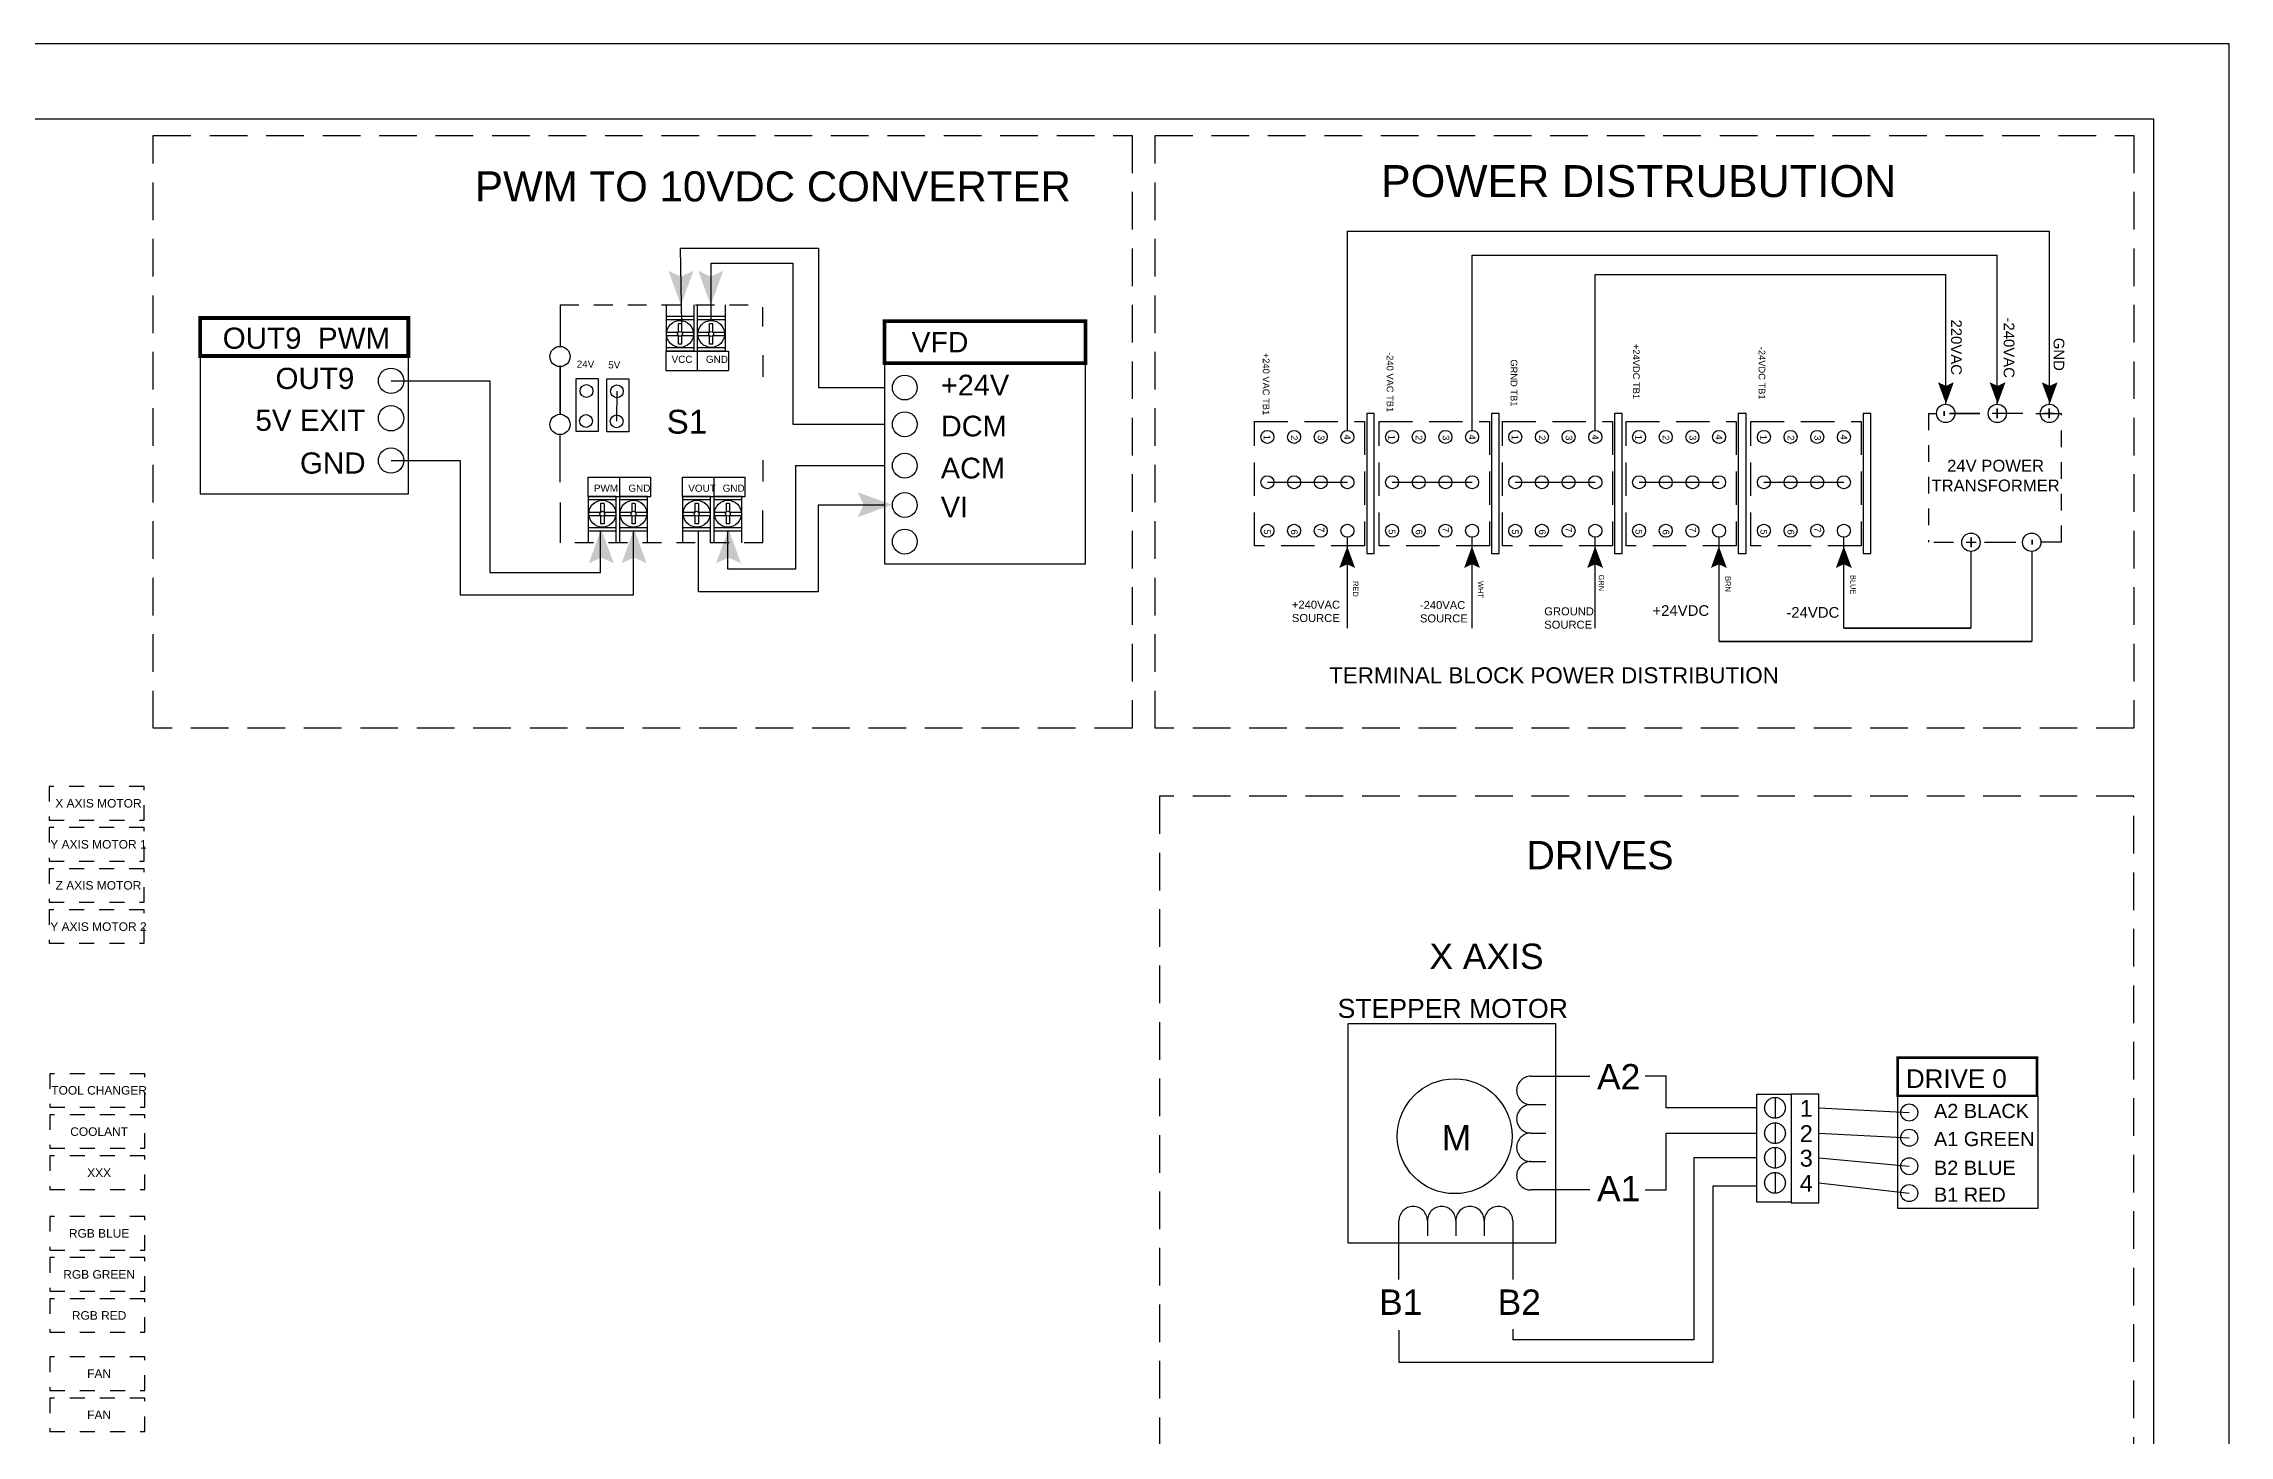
# Model space of a CAD drawing. Header units: inches. Extents: x 0 to 34.5, y 0 to 23.
# Drawn here: x 19.98 to 34.5, y 13.75 to 23 of the extents above; entities that cross this region are included whole.
import ezdxf
from ezdxf.enums import TextEntityAlignment as Align

# ---------------------------------------------------------------- set-up
doc = ezdxf.new("R2010")
doc.units = ezdxf.units.IN
doc.header["$MEASUREMENT"] = 0
for name, pattern in [('ACAD_ISO03W100', [30, 12, -18]), ('DASHED2', [0.375, 0.25, -0.125]), ('DOTS', [0.1, 0.05, -0.05]), ('HIDDEN', [0.375, 0.25, -0.125]), ('HIDDEN2', [0.1875, 0.125, -0.0625])]:
    doc.linetypes.add(name, pattern=pattern)
for name, color, linetype in [('BDYFRM', 7, 'Continuous'), ('TEMPLATE', 5, 'Continuous'), ('Title Block', 7, 'Continuous')]:
    doc.layers.add(name, color=color, linetype=linetype)
doc.styles.add('ISO Proportional', font='isocp.shx')
doc.styles.get("Standard").update_dxf_attribs({"font": 'Arial.ttf'})

# ---------------------------------------------------------------- blocks, each defined once
blk = doc.blocks.new('DUET 3')
at = {"linetype": 'DOTS'}
for points in [[(6.068, 3.896), (6.504, 3.896), (6.504, 4.05), (6.068, 4.05)], [(6.068, 3.708), (6.504, 3.708), (6.504, 3.862), (6.068, 3.862)], [(6.068, 3.52), (6.504, 3.52), (6.504, 3.673), (6.068, 3.673)], [(6.068, 3.332), (6.504, 3.332), (6.504, 3.485), (6.068, 3.485)], [(6.071, 2.581), (6.507, 2.581), (6.507, 2.734), (6.071, 2.734)], [(6.071, 2.393), (6.507, 2.393), (6.507, 2.546), (6.071, 2.546)], [(6.071, 2.204), (6.507, 2.204), (6.507, 2.358), (6.071, 2.358)], [(6.071, 1.926), (6.507, 1.926), (6.507, 2.08), (6.071, 2.08)], [(6.071, 1.738), (6.507, 1.738), (6.507, 1.892), (6.071, 1.892)], [(6.071, 1.55), (6.507, 1.55), (6.507, 1.703), (6.071, 1.703)], [(6.071, 1.284), (6.507, 1.284), (6.507, 1.437), (6.071, 1.437)], [(6.071, 1.096), (6.507, 1.096), (6.507, 1.249), (6.071, 1.249)]]:
    blk.add_lwpolyline(points, close=True, dxfattribs=at)
at = {"layer": 'BDYFRM', "color": 7, "linetype": 'DOTS', "width": 0.57345, "attachment_point": 5}
for s, insert, char_height in [('X AXIS MOTOR', (6.294, 3.973), 0.03921), ('Y AXIS MOTOR 1', (6.294, 3.785), 0.03921), ('Z AXIS MOTOR', (6.294, 3.597), 0.03921), ('Y AXIS MOTOR 2', (6.294, 3.408), 0.03921), ('TOOL CHANGER', (6.297, 2.658), 0.03921), ('COOLANT', (6.297, 2.469), 0.0392), ('XXX', (6.297, 2.281), 0.0392), ('RGB BLUE', (6.297, 2.003), 0.0392), ('RGB GREEN', (6.297, 1.815), 0.0392), ('RGB RED', (6.297, 1.627), 0.0392), ('FAN', (6.297, 1.361), 0.0392), ('FAN', (6.297, 1.172), 0.0392)]:
    blk.add_mtext(s, dxfattribs=dict(at, insert=insert, char_height=char_height))
blk = doc.blocks.new('tERMINAL BLOCKS')
h = blk.add_hatch(color=256)
h.dxf.hatch_style = 1
h.paths.add_polyline_path([(5.335, 2.17), (5.394, 2.333), (5.335, 2.305), (5.275, 2.333)])
h = blk.add_hatch(color=256)
h.dxf.hatch_style = 1
h.paths.add_polyline_path([(5.722, 2.17), (5.781, 2.333), (5.722, 2.305), (5.662, 2.333)])
h = blk.add_hatch(color=256)
h.dxf.hatch_style = 1
h.paths.add_polyline_path([(6.113, 2.17), (6.172, 2.333), (6.113, 2.305), (6.053, 2.333)])
h = blk.add_hatch(color=256)
h.dxf.hatch_style = 1
h.paths.add_polyline_path([(0.846, 1.103), (0.786, 0.94), (0.846, 0.968), (0.905, 0.94)])
h = blk.add_hatch(color=256)
h.dxf.hatch_style = 1
h.paths.add_polyline_path([(1.781, 1.103), (1.722, 0.94), (1.781, 0.968), (1.841, 0.94)])
h = blk.add_hatch(color=256)
h.dxf.hatch_style = 1
h.paths.add_polyline_path([(2.705, 1.103), (2.645, 0.94), (2.705, 0.968), (2.764, 0.94)])
h = blk.add_hatch(color=256)
h.dxf.hatch_style = 1
h.paths.add_polyline_path([(3.632, 1.103), (3.573, 0.94), (3.632, 0.968), (3.692, 0.94)])
h = blk.add_hatch(color=256)
h.dxf.hatch_style = 1
h.paths.add_polyline_path([(4.569, 1.103), (4.509, 0.94), (4.569, 0.968), (4.629, 0.94)])
at = {"linetype": 'Continuous', "ltscale": 0.079}
for p, q in [((0.847, 1.972), (0.847, 3.464)), ((0.847, 3.464), (6.111, 3.464)), ((1.782, 1.972), (1.782, 3.286)), ((1.782, 3.286), (5.72, 3.286)), ((2.706, 1.972), (2.706, 3.14)), ((2.706, 3.14), (5.333, 3.14)), ((5.978, 0.39), (3.634, 0.39)), ((3.634, 0.39), (5.978, 0.39)), ((5.522, 0.489), (4.57, 0.489)), ((4.57, 0.489), (5.522, 0.489))]:
    blk.add_line(p, q, dxfattribs=at)
for p, q in [((0.247, 1.583), (0.447, 1.583)), ((0.447, 1.583), (0.647, 1.583)), ((0.647, 1.583), (0.847, 1.583)), ((1.182, 1.583), (1.382, 1.583)), ((1.382, 1.583), (1.582, 1.583)), ((1.582, 1.583), (1.782, 1.583)), ((2.106, 1.583), (2.306, 1.583)), ((2.306, 1.583), (2.506, 1.583)), ((2.506, 1.583), (2.706, 1.583)), ((3.034, 1.583), (3.234, 1.583)), ((3.234, 1.583), (3.434, 1.583)), ((3.434, 1.583), (3.634, 1.583)), ((3.97, 1.583), (4.17, 1.583)), ((4.17, 1.583), (4.37, 1.583)), ((4.37, 1.583), (4.57, 1.583)), ((0.847, 0.489), (0.847, 1.17)), ((1.782, 0.489), (1.782, 1.17)), ((2.706, 0.489), (2.706, 1.17)), ((3.634, 0.39), (3.634, 1.17)), ((4.57, 0.489), (4.57, 1.17)), ((5.245, 1.133), (5.391, 1.133)), ((6.2, 1.133), (6.046, 1.133))]:
    blk.add_line(p, q)
at = {"linetype": 'HIDDEN'}
for points in [[(0.976, 2.039), (0.976, 1.105), (0.15, 1.105), (0.15, 2.039)], [(1.912, 2.039), (1.912, 1.105), (1.086, 1.105), (1.086, 2.039)], [(2.835, 2.039), (2.835, 1.105), (2.009, 1.105), (2.009, 2.039)], [(3.763, 2.039), (3.763, 1.105), (2.937, 1.105), (2.937, 2.039)], [(4.699, 2.039), (4.699, 1.105), (3.873, 1.105), (3.873, 2.039)]]:
    blk.add_lwpolyline(points, close=True, dxfattribs=at)
for points in [[(0.992, 2.098), (0.992, 1.049), (1.049, 1.049), (1.049, 2.098)], [(1.927, 2.098), (1.927, 1.049), (1.984, 1.049), (1.984, 2.098)], [(2.85, 2.098), (2.85, 1.049), (2.908, 1.049), (2.908, 2.098)], [(3.778, 2.098), (3.778, 1.049), (3.836, 1.049), (3.836, 2.098)], [(4.715, 2.098), (4.715, 1.049), (4.772, 1.049), (4.772, 2.098)]]:
    blk.add_lwpolyline(points, close=True)
at = {"color": 7}
for centre in [(5.333, 2.099), (5.72, 2.099), (6.111, 2.099), (5.522, 1.133), (5.978, 1.133)]:
    blk.add_circle(centre, 0.0687, dxfattribs=at)
for centre in [(0.247, 1.923), (0.447, 1.923), (0.647, 1.923), (0.847, 1.923), (1.182, 1.923), (1.382, 1.923), (1.582, 1.923), (1.782, 1.923), (2.106, 1.923), (2.306, 1.923), (2.506, 1.923), (2.706, 1.923), (3.034, 1.923), (3.234, 1.923), (3.434, 1.923), (3.634, 1.923), (3.97, 1.923), (4.17, 1.923), (4.37, 1.923), (4.57, 1.923), (0.247, 1.583), (0.447, 1.583), (0.647, 1.583), (0.847, 1.583), (1.182, 1.583), (1.382, 1.583), (1.582, 1.583), (1.782, 1.583), (2.106, 1.583), (2.306, 1.583), (2.506, 1.583), (2.706, 1.583), (3.034, 1.583), (3.234, 1.583), (3.434, 1.583), (3.634, 1.583), (3.97, 1.583), (4.17, 1.583), (4.37, 1.583), (4.57, 1.583), (0.247, 1.219), (0.447, 1.219), (0.647, 1.219), (0.847, 1.219), (1.182, 1.219), (1.382, 1.219), (1.582, 1.219), (1.782, 1.219), (2.106, 1.219), (2.306, 1.219), (2.506, 1.219), (2.706, 1.219), (3.034, 1.219), (3.234, 1.219), (3.434, 1.219), (3.634, 1.219), (3.97, 1.219), (4.17, 1.219), (4.37, 1.219), (4.57, 1.219)]:
    blk.add_circle(centre, 0.0489)
at = {"layer": 'BDYFRM', "color": 7, "linetype": 'Continuous'}
for p, q in [((6.111, 2.168), (6.111, 3.464)), ((5.72, 2.168), (5.72, 3.286)), ((5.333, 2.168), (5.333, 3.14)), ((5.588, 2.099), (5.361, 2.099)), ((5.522, 1.064), (5.522, 0.489)), ((5.625, 1.133), (5.859, 1.133)), ((5.978, 1.064), (5.978, 0.39))]:
    blk.add_line(p, q, dxfattribs=at)
at = {"layer": 'BDYFRM', "color": 7, "linetype": 'HIDDEN2'}
for points in [[(5.205, 2.099), (5.205, 1.133)], [(6.2, 1.133), (6.2, 2.099)]]:
    blk.add_lwpolyline(points, dxfattribs=at)
at = {"layer": 'BDYFRM', "color": 7, "linetype": 'Continuous'}
for points in [[(5.205, 2.099), (5.265, 2.099)], [(5.588, 2.099), (5.361, 2.099)], [(5.361, 2.099), (5.588, 2.099)], [(5.912, 2.099), (5.685, 2.099)], [(6.008, 2.099), (6.2, 2.099)]]:
    blk.add_lwpolyline(points, dxfattribs=at)
at = {"char_height": 0.08, "attachment_point": 1, "rotation": 270}
for s, insert in [('220VAC', (5.453, 2.803)), ('-240VAC', (5.848, 2.818)), ('GND', (6.222, 2.666))]:
    blk.add_mtext_dynamic_manual_height_columns(s, width=0.92275, gutter_width=0.71, heights=[0], dxfattribs=dict(at, insert=insert))
for s, width, gutter_width, heights, insert, char_height, attachment_point in [('+24VDC ', 0.92275, 0.71, [0], (3.134, 0.661), 0.08, 1), ('-24VDC ', 0.92275, 0.71, [0], (4.138, 0.647), 0.08, 1), ('\\pxqc;TERMINAL BLOCK POWER DISTRIBUTION', 4.73553, 2.649, [0.169], (4.764, 0.074), 0.12, 9)]:
    blk.add_mtext_dynamic_manual_height_columns(s, width=width, gutter_width=gutter_width, heights=heights, dxfattribs=dict(insert=insert, char_height=char_height, attachment_point=attachment_point))
at = {"layer": 'BDYFRM', "color": 7, "linetype": 'Continuous'}
for s, insert, char_height, width, attachment_point, rotation in [('\\pxql;+240 VAC TB1', (0.263, 2.061), 0.05, 0.49241, 3, 270), ('\\pxql;-240 VAC TB1', (1.192, 2.066), 0.05, 0.49241, 3, 270), ('\\pxql;GRND TB1', (2.121, 2.093), 0.05, 0.4111, 3, 270), ('\\pxql;+24VDC TB1', (3.038, 2.039), 0.05, 0.5805, 3, 270), ('\\pxql;-24VDC TB1', (3.98, 2.018), 0.05, 0.5805, 3, 270), ('+', (5.72, 2.099), 0.11, 1.60669, 5, 270), ('+', (6.111, 2.099), 0.11, 1.60669, 5, 270), ('-', (5.333, 2.099), 0.11, 1.60669, 5, 270), ('\\pxql;1', (0.269, 1.917), 0.05, 0.0214, 3, 270), ('\\pxql;2', (0.474, 1.914), 0.05, 0.0214, 3, 270), ('\\pxql;3', (0.675, 1.914), 0.05, 0.0214, 3, 270), ('\\pxql;4', (0.872, 1.919), 0.05, 0.0214, 3, 270), ('\\pxql;1', (1.204, 1.917), 0.05, 0.0214, 3, 270), ('\\pxql;2', (1.409, 1.914), 0.05, 0.0214, 3, 270), ('\\pxql;3', (1.611, 1.914), 0.05, 0.0214, 3, 270), ('\\pxql;4', (1.808, 1.919), 0.05, 0.0214, 3, 270), ('\\pxql;1', (2.128, 1.917), 0.05, 0.0214, 3, 270), ('\\pxql;2', (2.333, 1.914), 0.05, 0.0214, 3, 270), ('\\pxql;3', (2.534, 1.914), 0.05, 0.0214, 3, 270), ('\\pxql;4', (2.731, 1.919), 0.05, 0.0214, 3, 270), ('\\pxql;1', (3.055, 1.917), 0.05, 0.0214, 3, 270), ('\\pxql;2', (3.261, 1.914), 0.05, 0.0214, 3, 270), ('\\pxql;3', (3.462, 1.914), 0.05, 0.0214, 3, 270), ('\\pxql;4', (3.659, 1.919), 0.05, 0.0214, 3, 270), ('\\pxql;1', (3.992, 1.917), 0.05, 0.0214, 3, 270), ('\\pxql;2', (4.197, 1.914), 0.05, 0.0214, 3, 270), ('\\pxql;3', (4.398, 1.914), 0.05, 0.0214, 3, 270), ('\\pxql;4', (4.595, 1.919), 0.05, 0.0214, 3, 270), ('\\pxql;5', (0.271, 1.209), 0.05, 0.0214, 3, 270), ('\\pxql;6', (0.474, 1.207), 0.05, 0.0214, 3, 270), ('7', (0.673, 1.207), 0.05, 0.0214, 3, 270), ('\\pxql;5', (1.206, 1.209), 0.05, 0.0214, 3, 270), ('\\pxql;6', (1.409, 1.207), 0.05, 0.0214, 3, 270), ('7', (1.609, 1.207), 0.05, 0.0214, 3, 270), ('\\pxql;5', (2.13, 1.209), 0.05, 0.0214, 3, 270), ('\\pxql;6', (2.333, 1.207), 0.05, 0.0214, 3, 270), ('7', (2.532, 1.207), 0.05, 0.0214, 3, 270), ('\\pxql;5', (3.057, 1.209), 0.05, 0.0214, 3, 270), ('\\pxql;6', (3.261, 1.207), 0.05, 0.0214, 3, 270), ('7', (3.46, 1.207), 0.05, 0.0214, 3, 270), ('\\pxql;5', (3.994, 1.209), 0.05, 0.0214, 3, 270), ('\\pxql;6', (4.197, 1.207), 0.05, 0.0214, 3, 270), ('7', (4.396, 1.207), 0.05, 0.0214, 3, 270), ('+', (5.522, 1.133), 0.11, 1.60669, 5, 90), ('-', (5.968, 1.134), 0.11, 1.60669, 5, 90), ('RED', (0.929, 0.842), 0.04, 0.405, 1, 270), ('WHT', (1.866, 0.842), 0.04, 0.405, 1, 270), ('GRN', (2.772, 0.891), 0.04, 0.405, 1, 270), ('BRN', (3.721, 0.879), 0.04, 0.405, 1, 270), ('BLUE', (4.659, 0.888), 0.04, 0.405, 1, 270)]:
    blk.add_mtext(s, dxfattribs=dict(at, insert=insert, char_height=char_height, width=width, attachment_point=attachment_point, rotation=rotation))
for s, insert, char_height, width, attachment_point in [('24V POWER \\PTRANSFORMER', (5.707, 1.632), 0.08915, 1.30383, 5), ('+240VAC SOURCE', (0.431, 0.695), 0.05999, 0.44112, 1), ('-240VAC SOURCE', (1.391, 0.692), 0.05999, 0.51142, 1), ('GROUND SOURCE', (2.323, 0.645), 0.05999, 0.57341, 1)]:
    blk.add_mtext(s, dxfattribs=dict(at, insert=insert, char_height=char_height, width=width, attachment_point=attachment_point))
blk = doc.blocks.new('STEPPER MOTOR')
at = {"linetype": 'ACAD_ISO03W100'}
for p, q in [((2.11, 2.763), (2.575, 2.763)), ((2.11, 2.763), (2.229, 2.763)), ((3.178, 2.763), (3.011, 2.763)), ((3.178, 2.513), (3.178, 2.763)), ((4.036, 2.594), (4.036, 2.431)), ((2.11, 2.538), (2.229, 2.538)), ((3.892, 2.513), (3.178, 2.513)), ((2.11, 2.314), (2.229, 2.314)), ((3.178, 1.865), (3.178, 2.313)), ((3.178, 2.313), (3.892, 2.313)), ((4.036, 2.395), (4.036, 2.232)), ((2.11, 2.089), (2.229, 2.089)), ((3.892, 2.119), (3.395, 2.119)), ((3.395, 2.119), (3.395, 0.682)), ((4.036, 2.201), (4.036, 2.037)), ((4.366, 2.218), (4.366, 2.218)), ((3.547, 0.508), (3.547, 1.898)), ((3.547, 1.898), (3.892, 1.898)), ((4.036, 2.003), (4.036, 1.84)), ((2.575, 1.865), (2.11, 1.865)), ((3.011, 1.865), (3.178, 1.865)), ((1.069, 1.159), (1.069, 1.623)), ((1.294, 1.623), (1.294, 1.504)), ((1.518, 1.623), (1.518, 1.504)), ((1.743, 1.623), (1.743, 1.504)), ((1.967, 1.623), (1.967, 1.159)), ((1.967, 1.623), (1.967, 1.504)), ((1.069, 0.76), (1.069, 0.508)), ((1.967, 0.768), (1.967, 0.682)), ((3.395, 0.682), (1.967, 0.682)), ((1.069, 0.508), (3.547, 0.508))]:
    blk.add_line(p, q, dxfattribs=at)
at = {"linetype": 'Continuous'}
for p, q in [((4.381, 2.513), (5.095, 2.476)), ((4.381, 2.313), (5.095, 2.277)), ((4.381, 2.119), (5.095, 2.052)), ((4.381, 1.921), (5.095, 1.84))]:
    blk.add_line(p, q, dxfattribs=at)
at = {"linetype": 'ACAD_ISO03W100'}
for points in [[(0.667, 1.447), (2.307, 1.447), (2.307, 3.175), (0.667, 3.175)], [(3.892, 2.62), (4.163, 2.62), (4.163, 1.768), (3.892, 1.768)], [(4.163, 1.764), (4.381, 1.764), (4.381, 2.62), (4.163, 2.62)]]:
    blk.add_lwpolyline(points, close=True, dxfattribs=at)
at = {"linetype": 'Continuous', "const_width": 0.0202}
blk.add_lwpolyline([(5.004, 2.607), (6.103, 2.607), (6.103, 2.909), (5.004, 2.909)], close=True, dxfattribs=at)
blk.add_lwpolyline([(5.004, 2.607), (6.108, 2.607), (6.108, 1.719), (5.004, 1.719)], close=True)
at = {"linetype": 'ACAD_ISO03W100'}
for centre, radius in [((1.509, 2.289), 0.453), ((4.036, 2.513), 0.0817), ((4.036, 2.313), 0.0817), ((4.036, 2.119), 0.0817), ((4.036, 1.921), 0.0817)]:
    blk.add_circle(centre, radius, dxfattribs=at)
for centre in [(5.095, 2.476), (5.095, 2.277), (5.095, 2.052), (5.095, 1.84)]:
    blk.add_circle(centre, 0.0672)
for centre, start, end in [((2.11, 2.65), 90, 270), ((2.11, 2.426), 90, 270), ((2.11, 2.201), 90, 270), ((2.11, 1.977), 90, 270), ((1.182, 1.623), 0, 180), ((1.406, 1.623), 0, 180), ((1.63, 1.623), 0, 180), ((1.855, 1.623), 0, 180)]:
    blk.add_arc(centre, 0.112, start, end, dxfattribs=at)
at = {"linetype": 'ACAD_ISO03W100', "attachment_point": 1}
for s, width, heights, insert, char_height in [('STEPPER MOTOR', 1.93039, [0.169], (0.586, 3.372), 0.15), ('A2', 0.54653, [0], (2.632, 2.858), 0.2), ('1', 0.20077, [7.216449660063518e-16], (4.231, 2.575), 0.133), ('M', 0.22718, [0], (1.407, 2.377), 0.2), ('2', 0.20077, [7.216449660063518e-16], (4.231, 2.376), 0.133), ('3', 0.20077, [7.216449660063518e-16], (4.231, 2.182), 0.133), ('A1', 0.54653, [0], (2.632, 1.976), 0.2), ('4', 0.20077, [7.216449660063518e-16], (4.231, 1.984), 0.133), ('B1', 0.54653, [0], (0.913, 1.08), 0.2), ('B2', 0.54653, [0], (1.848, 1.08), 0.2)]:
    blk.add_mtext_dynamic_manual_height_columns(s, width=width, gutter_width=1, heights=heights, dxfattribs=dict(at, insert=insert, char_height=char_height))
at = {"char_height": 0.1122, "attachment_point": 1}
for s, insert, width in [('A2 BLACK', (5.29, 2.544), 0.81189), ('A1 GREEN', (5.29, 2.323), 1.01296)]:
    blk.add_mtext(s, dxfattribs=dict(at, insert=insert, width=width))
for s, insert in [('B2 BLUE', (5.29, 2.096)), ('B1 RED ', (5.29, 1.884))]:
    blk.add_mtext(s, dxfattribs=dict(at, insert=insert))
at = {"linetype": 'ACAD_ISO03W100', "flags": 8}
blk.add_attdef('AX', (1.31, 3.608), '', height=0.2, dxfattribs=at)
at = {"linetype": 'Continuous'}
blk.add_attdef('DRIVE', (5.068, 2.67), '', height=0.146, dxfattribs=at)
blk = doc.blocks.new('PWM TO ANALOGE')
h = blk.add_hatch(color=256)
h.dxf.hatch_style = 1
h.paths.add_polyline_path([(4.083, 2.834), (4, 3.061), (4.083, 3.023), (4.166, 3.061)])
h = blk.add_hatch(color=256)
h.dxf.hatch_style = 1
h.paths.add_polyline_path([(4.281, 2.834), (4.198, 3.061), (4.281, 3.023), (4.364, 3.061)])
h = blk.add_hatch(color=256)
h.dxf.hatch_style = 1
h.paths.add_polyline_path([(5.485, 1.508), (5.257, 1.591), (5.296, 1.508), (5.257, 1.425)])
h = blk.add_hatch(color=256)
h.dxf.hatch_style = 1
h.paths.add_polyline_path([(3.554, 1.347), (3.471, 1.119), (3.554, 1.157), (3.637, 1.119)])
h = blk.add_hatch(color=256)
h.dxf.hatch_style = 1
h.paths.add_polyline_path([(3.772, 1.347), (3.689, 1.119), (3.772, 1.157), (3.855, 1.119)])
h = blk.add_hatch(color=256)
h.dxf.hatch_style = 1
h.paths.add_polyline_path([(4.399, 1.347), (4.316, 1.119), (4.399, 1.157), (4.482, 1.119)])
at = {"linetype": 'Continuous'}
for p, q in [((4.089, 2.71), (4.08, 3.212)), ((4.08, 3.212), (4.996, 3.212)), ((4.996, 3.212), (4.996, 2.286)), ((4.284, 2.735), (4.284, 3.111)), ((4.284, 3.111), (4.827, 3.111)), ((4.827, 3.111), (4.827, 2.042)), ((3.983, 2.528), (4.399, 2.528)), ((2.158, 2.331), (2.813, 2.331)), ((2.813, 2.331), (2.813, 1.057)), ((3.658, 2.261), (3.656, 2.062)), ((4.996, 2.286), (5.435, 2.286)), ((4.827, 2.042), (5.435, 2.042)), ((2.158, 1.801), (2.617, 1.801)), ((2.617, 1.801), (2.617, 0.91)), ((5.435, 1.767), (4.845, 1.767)), ((4.845, 1.767), (4.845, 1.079)), ((3.468, 1.562), (3.884, 1.562)), ((4.094, 1.562), (4.51, 1.562)), ((5.435, 1.506), (4.994, 1.506)), ((4.994, 1.506), (4.994, 0.929)), ((3.55, 1.057), (3.55, 1.333)), ((3.768, 0.91), (3.768, 1.333)), ((4.199, 0.929), (4.199, 1.333)), ((4.395, 1.079), (4.395, 1.333)), ((2.813, 1.057), (3.55, 1.057)), ((4.845, 1.079), (4.395, 1.079)), ((2.617, 0.91), (3.768, 0.91)), ((4.994, 0.929), (4.199, 0.929))]:
    blk.add_line(p, q, dxfattribs=at)
for p, q in [((4.628, 2.692), (4.628, 2.819)), ((4.628, 2.5), (4.628, 2.358)), ((4.628, 1.803), (4.628, 1.661)), ((4.628, 1.255), (4.628, 1.469))]:
    blk.add_line(p, q)
for points, const_width in [([(2.273, 2.495), (0.89, 2.495), (0.89, 2.748), (2.273, 2.748)], 0.0256), ([(6.77, 2.448), (5.435, 2.448), (5.435, 2.727), (6.77, 2.727)], 0.0245)]:
    blk.add_lwpolyline(points, close=True, dxfattribs=dict(at, const_width=const_width))
for points in [[(2.273, 2.495), (0.89, 2.495), (0.89, 1.58), (2.273, 1.58)], [(6.77, 2.448), (5.435, 2.448), (5.435, 1.115), (6.77, 1.115)]]:
    blk.add_lwpolyline(points, close=True)
for points in [[(3.534, 1.993), (3.388, 1.993), (3.388, 2.345), (3.534, 2.345)], [(3.737, 1.991), (3.591, 1.991), (3.591, 2.343), (3.737, 2.343)]]:
    blk.add_lwpolyline(points, close=True, dxfattribs=at)
at = {"color": 7}
for centre in [(3.28, 2.492), (3.28, 2.041)]:
    blk.add_circle(centre, 0.0672, dxfattribs=at)
for centre, radius in [((2.158, 2.331), 0.0841), ((5.57, 2.286), 0.0825), ((2.158, 2.082), 0.0841), ((5.57, 2.042), 0.0825), ((2.158, 1.801), 0.0841), ((5.57, 1.767), 0.0825), ((5.57, 1.506), 0.0825), ((5.57, 1.263), 0.0825)]:
    blk.add_circle(centre, radius)
at = {"linetype": 'Continuous'}
for centre in [(3.456, 2.263), (3.658, 2.261), (3.453, 2.064), (3.656, 2.062)]:
    blk.add_circle(centre, 0.0426, dxfattribs=at)
at = {"layer": 'BDYFRM', "color": 7, "linetype": 'Continuous'}
for p, q in [((4.628, 2.5), (4.628, 2.358)), ((3.28, 2.108), (3.28, 2.425)), ((4.628, 1.803), (4.628, 1.661))]:
    blk.add_line(p, q, dxfattribs=at)
at = {"layer": 'BDYFRM', "color": 7, "linetype": 'HIDDEN2'}
for points in [[(3.28, 2.835), (4.628, 2.835)], [(4.628, 1.255), (3.28, 1.255)]]:
    blk.add_lwpolyline(points, dxfattribs=at)
at = {"layer": 'BDYFRM', "color": 7, "linetype": 'Continuous'}
for points in [[(3.28, 2.835), (3.28, 2.56)], [(3.28, 2.108), (3.28, 2.425)], [(3.28, 2.425), (3.28, 2.108)], [(3.28, 1.657), (3.28, 1.974)], [(3.28, 1.523), (3.28, 1.255)]]:
    blk.add_lwpolyline(points, dxfattribs=at)
at = {"layer": 'TEMPLATE', "color": 7}
for p, q in [((3.985, 2.835), (3.985, 2.528)), ((4.169, 2.835), (4.169, 2.528)), ((4.192, 2.835), (4.192, 2.528)), ((4.376, 2.835), (4.376, 2.528)), ((4.169, 2.757), (3.985, 2.757)), ((4.169, 2.735), (3.985, 2.735)), ((3.988, 2.654), (4.066, 2.654)), ((3.988, 2.631), (4.066, 2.631)), ((4.066, 2.654), (4.066, 2.71)), ((4.089, 2.71), (4.066, 2.71)), ((4.066, 2.574), (4.066, 2.631)), ((4.089, 2.654), (4.089, 2.71)), ((4.089, 2.654), (4.167, 2.654)), ((4.089, 2.631), (4.167, 2.631)), ((4.089, 2.574), (4.089, 2.631)), ((4.376, 2.757), (4.192, 2.757)), ((4.376, 2.735), (4.192, 2.735)), ((4.195, 2.654), (4.273, 2.654)), ((4.195, 2.631), (4.273, 2.631)), ((4.273, 2.654), (4.273, 2.71)), ((4.296, 2.71), (4.273, 2.71)), ((4.273, 2.574), (4.273, 2.631)), ((4.296, 2.654), (4.296, 2.71)), ((4.296, 2.654), (4.374, 2.654)), ((4.296, 2.631), (4.374, 2.631)), ((4.296, 2.574), (4.296, 2.631)), ((3.983, 2.528), (3.983, 2.4)), ((4.169, 2.55), (3.985, 2.55)), ((4.169, 2.528), (3.985, 2.528)), ((4.089, 2.574), (4.066, 2.574)), ((4.376, 2.55), (4.192, 2.55)), ((4.376, 2.528), (4.192, 2.528)), ((4.192, 2.528), (4.192, 2.4)), ((4.296, 2.574), (4.273, 2.574)), ((4.399, 2.528), (4.399, 2.4)), ((3.983, 2.4), (4.399, 2.4)), ((3.468, 1.562), (3.468, 1.691)), ((3.468, 1.691), (3.883, 1.691)), ((3.677, 1.562), (3.677, 1.691)), ((3.884, 1.562), (3.883, 1.691)), ((4.094, 1.562), (4.094, 1.691)), ((4.094, 1.691), (4.51, 1.691)), ((4.303, 1.562), (4.303, 1.691)), ((4.51, 1.562), (4.51, 1.691)), ((3.47, 1.255), (3.47, 1.562)), ((3.653, 1.562), (3.47, 1.562)), ((3.653, 1.54), (3.47, 1.54)), ((3.472, 1.459), (3.55, 1.459)), ((3.55, 1.516), (3.55, 1.459)), ((3.573, 1.516), (3.55, 1.516)), ((3.573, 1.516), (3.573, 1.459)), ((3.573, 1.459), (3.651, 1.459)), ((3.653, 1.255), (3.653, 1.562)), ((3.677, 1.255), (3.677, 1.562)), ((3.86, 1.562), (3.677, 1.562)), ((3.86, 1.54), (3.677, 1.54)), ((3.679, 1.459), (3.757, 1.459)), ((3.78, 1.516), (3.757, 1.516)), ((3.757, 1.516), (3.757, 1.459)), ((3.78, 1.516), (3.78, 1.459)), ((3.78, 1.459), (3.858, 1.459)), ((3.86, 1.255), (3.86, 1.562)), ((4.096, 1.255), (4.096, 1.562)), ((4.28, 1.562), (4.096, 1.562)), ((4.28, 1.54), (4.096, 1.54)), ((4.098, 1.459), (4.176, 1.459)), ((4.176, 1.516), (4.176, 1.459)), ((4.199, 1.516), (4.176, 1.516)), ((4.199, 1.516), (4.199, 1.459)), ((4.199, 1.459), (4.277, 1.459)), ((4.28, 1.255), (4.28, 1.562)), ((4.303, 1.255), (4.303, 1.562)), ((4.487, 1.562), (4.303, 1.562)), ((4.487, 1.54), (4.303, 1.54)), ((4.306, 1.459), (4.383, 1.459)), ((4.406, 1.516), (4.384, 1.516)), ((4.384, 1.516), (4.384, 1.459)), ((4.406, 1.516), (4.406, 1.459)), ((4.406, 1.459), (4.484, 1.459)), ((4.487, 1.255), (4.487, 1.562)), ((3.653, 1.355), (3.47, 1.355)), ((3.653, 1.333), (3.47, 1.333)), ((3.472, 1.437), (3.55, 1.437)), ((3.55, 1.437), (3.55, 1.38)), ((3.573, 1.38), (3.55, 1.38)), ((3.573, 1.437), (3.573, 1.38)), ((3.573, 1.437), (3.651, 1.437)), ((3.86, 1.355), (3.677, 1.355)), ((3.86, 1.333), (3.677, 1.333)), ((3.679, 1.437), (3.757, 1.437)), ((3.757, 1.437), (3.757, 1.38)), ((3.78, 1.38), (3.757, 1.38)), ((3.78, 1.437), (3.78, 1.38)), ((3.78, 1.437), (3.858, 1.437)), ((4.28, 1.355), (4.096, 1.355)), ((4.28, 1.333), (4.096, 1.333)), ((4.098, 1.437), (4.176, 1.437)), ((4.176, 1.437), (4.176, 1.38)), ((4.199, 1.38), (4.176, 1.38)), ((4.199, 1.437), (4.199, 1.38)), ((4.199, 1.437), (4.277, 1.437)), ((4.487, 1.355), (4.303, 1.355)), ((4.487, 1.333), (4.303, 1.333)), ((4.306, 1.437), (4.383, 1.437)), ((4.384, 1.437), (4.384, 1.38)), ((4.406, 1.38), (4.384, 1.38)), ((4.406, 1.437), (4.406, 1.38)), ((4.406, 1.437), (4.484, 1.437))]:
    blk.add_line(p, q, dxfattribs=at)
for centre, radius in [((4.077, 2.642), 0.0893), ((4.077, 2.642), 0.016), ((4.284, 2.642), 0.0893), ((4.284, 2.642), 0.016), ((3.561, 1.448), 0.0893), ((3.561, 1.448), 0.016), ((3.768, 1.448), 0.0893), ((3.768, 1.448), 0.016), ((4.188, 1.448), 0.0893), ((4.188, 1.448), 0.016), ((4.395, 1.448), 0.0893), ((4.395, 1.448), 0.016)]:
    blk.add_circle(centre, radius, dxfattribs=at)
at = {"insert": (2.152, 2.684), "char_height": 0.1405, "attachment_point": 3}
blk.add_mtext_dynamic_manual_height_columns('OUT9  PWM', width=1.46573, gutter_width=1, heights=[0.116], dxfattribs=at)
for s, insert, char_height, width, attachment_point in [('OUT9', (1.914, 2.417), 0.1405, 1.01648, 3), ('+24V', (5.809, 2.371), 0.1377, 0.99638, 1), ('5V EXIT', (1.988, 2.139), 0.1405, 1.26822, 3), ('DCM', (5.809, 2.099), 0.1377, 1.24314, 1)]:
    blk.add_mtext(s, dxfattribs=dict(insert=insert, char_height=char_height, width=width, attachment_point=attachment_point))
for s, insert, char_height, attachment_point in [('GND', (1.989, 1.855), 0.1405, 3), ('ACM', (5.809, 1.82), 0.1377, 1), ('VI ', (5.809, 1.561), 0.1377, 1)]:
    blk.add_mtext(s, dxfattribs=dict(insert=insert, char_height=char_height, attachment_point=attachment_point))
at = {"linetype": 'ACAD_ISO03W100', "flags": 8}
blk.add_attdef('SNSNAME', (3.288, 3.52), '', height=0.2, dxfattribs=at)
at = {"linetype": 'Continuous'}
blk.add_attdef('IO_DRIVE', (5.615, 2.519), '', height=0.135, dxfattribs=at)
at = {"layer": 'BDYFRM', "color": 7, "linetype": 'Continuous', "insert": (4.123, 2.058), "char_height": 0.158, "width": 2.31007, "attachment_point": 5}
blk.add_mtext('S1', dxfattribs=at)
at = {"layer": 'TEMPLATE', "color": 7}
for s, p in [('VCC', (4.021, 2.45)), ('GND', (4.249, 2.45)), ('24V', (3.391, 2.418)), ('5V', (3.6, 2.413)), ('PWM', (3.505, 1.594)), ('GND', (3.734, 1.594)), ('VOUT', (4.132, 1.594)), ('GND', (4.36, 1.594))]:
    blk.add_text(s, height=0.0471, dxfattribs=at).set_placement(p)
blk = doc.blocks.new('Title Block')
at = {"layer": 'Title Block'}
for p, q in [((34.5, 23), (0, 23)), ((34.5, 0), (34.5, 23)), ((34, 22.5), (0.5, 22.5)), ((33, 22.5), (1.5, 22.5)), ((34, 0.5), (34, 22.5))]:
    blk.add_line(p, q, dxfattribs=at)
at = {"layer": 'Title Block', "style": 'ISO Proportional', "flags": 8}
for tag, p in [('DESIGNED_BY', (19.986, 2.419)), ('CHECKED_BY', (22.655, 2.419)), ('APPROVED_BY_DATE', (24.741, 2.419)), ('FILENAME', (27.911, 2.419)), ('DATE', (29.996, 2.419)), ('SCALE', (32.498, 2.419)), ('EDITION', (31.247, 0.75)), ('SHEET', (32.498, 0.75))]:
    blk.add_attdef(tag, text='', height=0.209, dxfattribs=at).set_placement(p, align=Align.MIDDLE_LEFT)
for tag, height, p in [('TITLE', 0.417, (30.038, 1.751)), ('OWNER', 0.417, (22.707, 1.368)), ('DRAWING_NUMBER', 0.25, (28.578, 0.917))]:
    blk.add_attdef(tag, text='', height=height, dxfattribs=at).set_placement(p, align=Align.MIDDLE)

msp = doc.modelspace()

# ---------------------------------------------------------------- linework, layer by layer
at = {"linetype": 'DASHED2'}
for points in [[(27.209, 18.449), (20.709, 18.449), (20.709, 22.386), (27.209, 22.386)], [(33.862, 18.449), (27.362, 18.449), (27.362, 22.386), (33.862, 22.386)]]:
    msp.add_lwpolyline(points, close=True, dxfattribs=at)
at = {"linetype": 'HIDDEN'}
msp.add_lwpolyline([(33.862, 17.998), (27.391, 17.998), (27.391, 3.742), (33.862, 3.742)], close=True, dxfattribs=at)

# ---------------------------------------------------------------- block references
at = {"linetype": 'Continuous', "ltscale": 0.079}
msp.add_blockref('Title Block', (-0.004, -0.005), dxfattribs=at)
at = {"linetype": 'Continuous'}
ref = msp.add_blockref('PWM TO ANALOGE', (20.13, 18.426), dxfattribs=at)
ref.add_attrib('SNSNAME', 'PWM TO 10VDC CONVERTER', (22.845, 21.948), dxfattribs={"linetype": 'ACAD_ISO03W100', "height": 0.2})
ref.add_attrib('IO_DRIVE', 'VFD ', (25.745, 20.946), dxfattribs={"linetype": 'Continuous', "height": 0.135})
for name, p, xscale, yscale, zscale in [('tERMINAL BLOCKS', (27.889, 18.681), 0.8857951695766316, 0.8857951695766316, 0.8857951695766316), ('DUET 3', (11.22, 12.191), 1.449748448139349, 1.449748448139349, 1.449748448139349)]:
    msp.add_blockref(name, p, dxfattribs=dict(xscale=xscale, yscale=yscale, zscale=zscale))
ref = msp.add_blockref('STEPPER MOTOR', (28.081, 13.813), dxfattribs=dict(at, xscale=0.8419999467659874, yscale=0.8419999467659874, zscale=0.8419999467659874))
ref.add_attrib('AX', 'X AXIS', (29.184, 16.851), dxfattribs={"linetype": 'ACAD_ISO03W100', "height": 0.1684})
ref.add_attrib('DRIVE', 'DRIVE 0', (32.349, 16.061), dxfattribs={"linetype": 'Continuous', "height": 0.1232})

# ---------------------------------------------------------------- texts
for s, width, gutter_width, insert, char_height, attachment_point in [('POWER DISTRUBUTION', 3.784, 1.06, (28.862, 22.189), 0.21208, 1), ('\\pxqc;DRIVES ', 3.42233, 3.422, (32.028, 17.701), 0.18803, 3)]:
    msp.add_mtext_dynamic_manual_height_columns(s, width=width, gutter_width=gutter_width, heights=[0], dxfattribs=dict(insert=insert, char_height=char_height, attachment_point=attachment_point))

doc.saveas('drawing.dxf')
